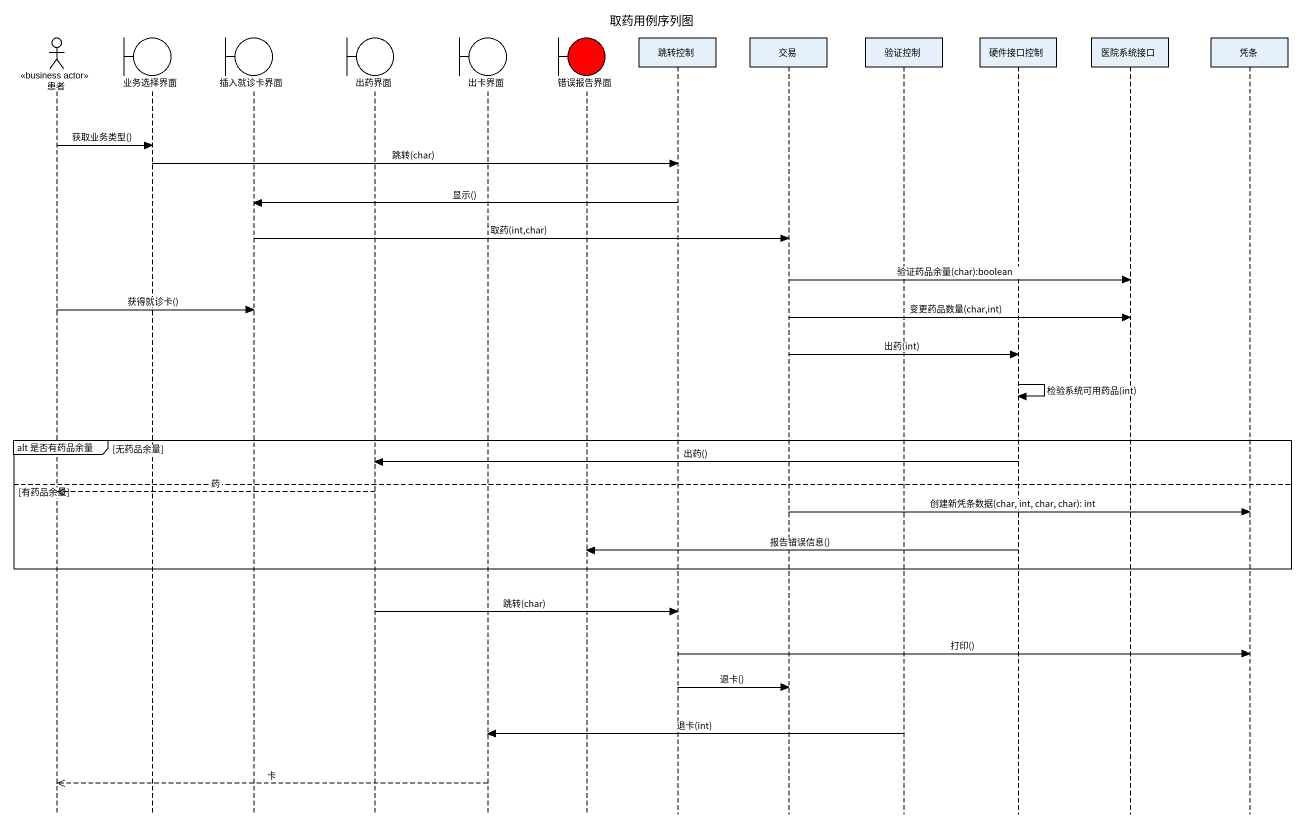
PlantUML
@startuml
title 取药用例序列图
hide footbox
actor 患者 <<business actor>>
boundary 业务选择界面
boundary 插入就诊卡界面
boundary 出药界面
boundary 出卡界面
boundary 错误报告界面 #FF0000
participant 跳转控制
participant 交易
participant 验证控制
participant 硬件接口控制
participant 医院系统接口
participant 凭条

患者 -> 业务选择界面 : 获取业务类型()
业务选择界面 -> 跳转控制 : 跳转(char)
跳转控制 -> 插入就诊卡界面 : 显示()
插入就诊卡界面 -> 交易 : 取药(int,char)
交易 -> 医院系统接口 : 验证药品余量(char):boolean
患者 -> 插入就诊卡界面 : 获得就诊卡()
交易 -> 医院系统接口 : 变更药品数量(char,int)
交易 -> 硬件接口控制 : 出药(int)
硬件接口控制 -> 硬件接口控制 : 检验系统可用药品(int)
group alt 是否有药品余量 [无药品余量]
  硬件接口控制 -> 出药界面 : 出药()
else 有药品余量
  出药界面 -->> 患者 : 药
  交易 -> 凭条 : 创建新凭条数据(char, int, char, char): int
  硬件接口控制 -> 错误报告界面 : 报告错误信息()
end
出药界面 -> 跳转控制 : 跳转(char)
跳转控制 -> 凭条 : 打印()
跳转控制 -> 交易 : 退卡()
验证控制 -> 出卡界面 : 退卡(int)
出卡界面 -->> 患者 : 卡
@enduml
